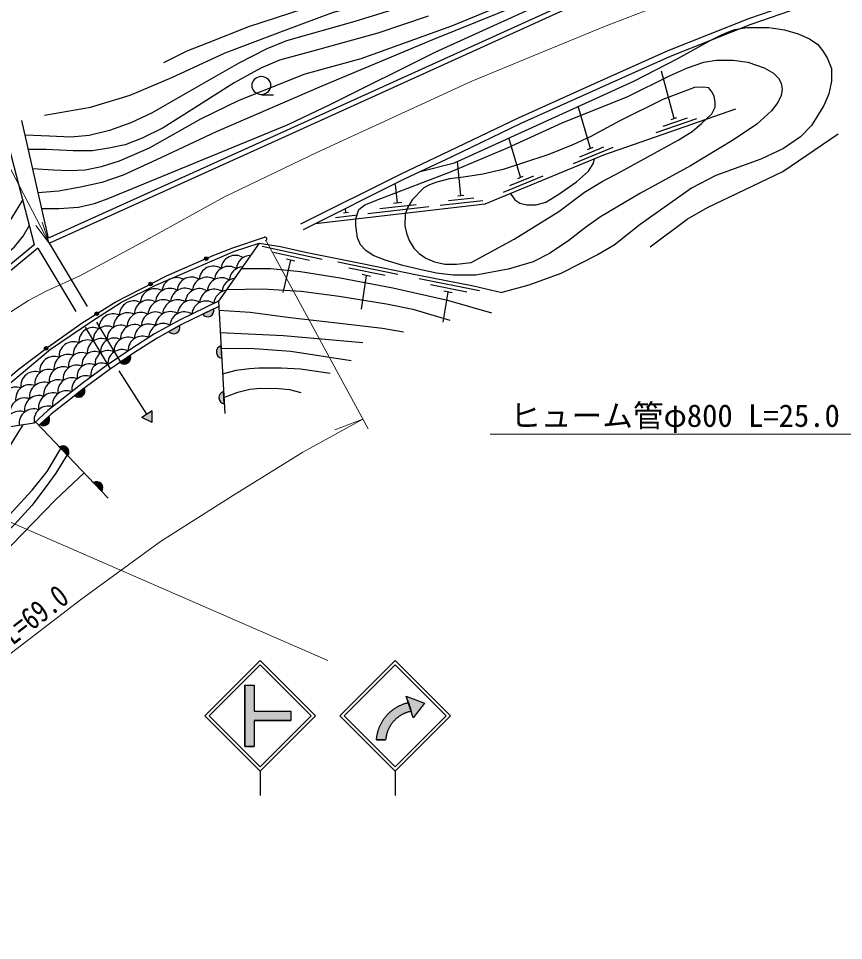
# Model space of a CAD drawing. Units: millimetres at full size, sheet at 1:1000; details may follow other scales. Extents: x 40000 to 680000, y 20000 to 380000.
# Drawn here: x 148835 to 216079, y 242847 to 317960 of the extents above; entities that cross this region are included whole.
import ezdxf
from ezdxf.enums import TextEntityAlignment as Align

# ---------------------------------------------------------------- set-up
doc = ezdxf.new("R2010")
doc.units = ezdxf.units.MM
doc.header["$LTSCALE"] = 1000
doc.linetypes.add('CHAIN', pattern=[18.5, 12, -1.5, 3.5, -1.5])
doc.linetypes.add('DASHED', pattern=[7.5, 6, -1.5])
for name, color, linetype, lineweight in [('M-BGD', 7, 'Continuous', 25), ('M-BMK', 2, 'CHAIN', 13), ('M-STR-HTXT', 7, 'Continuous', 13), ('M-STR-STRC', 7, 'Continuous', 25)]:
    doc.layers.add(name, color=color, linetype=linetype, lineweight=lineweight)
doc.styles.add('ＭＳ ゴシック', font='')
doc.styles.get('ＭＳ ゴシック').set_extended_font_data('MS Gothic')

# ---------------------------------------------------------------- blocks, each defined once
blk = doc.blocks.new('open_arrow')
at = {"color": 0, "linetype": 'Continuous', "lineweight": -2}
blk.add_lwpolyline([(7.5, 1.25), (0, 0), (7.5, -1.25)], dxfattribs=at)

msp = doc.modelspace()

# ---------------------------------------------------------------- hatches: boundary and pattern name
at = {"layer": 'M-BGD'}
for points in [[(164006, 298340, -0.41421), (164083, 298538, -0.41421), (164280, 298461, -1)], [(159466, 296248, -1), (159734, 296384, -0.41421), (159668, 296182, -0.41421)], [(155095, 293830, -1), (155349, 293990, -0.41421), (155302, 293783, -0.41421)], [(164748, 294295, -0.82183), (163855, 293866)], [(161962, 292939, -0.82183), (161099, 292453)], [(150972, 291005, -1), (151211, 291186, -0.41421), (151182, 290976, -0.41421)], [(165398, 290291, -0.82183), (165343, 291280)], [(157947, 290510, -0.82183), (157127, 289954)], [(154203, 287842, -0.82183), (153422, 287233)], [(165604, 286575, -0.82183), (165549, 287565)], [(151306, 285556, -0.82183), (150580, 284881)], [(158891, 285448), (159744, 285046), (159732, 285990)], [(152178, 283060, -0.82183), (152860, 282341)], [(154941, 280147, -0.82183), (155623, 279428)]]:
    msp.add_hatch(color=256, dxfattribs=at).paths.add_polyline_path(points)
at = {"layer": 'M-STR-STRC'}
for points in [[(167287, 258651), (168037, 258651), (168037, 260776), (171037, 260776), (171037, 261526), (168037, 261526), (168037, 263651), (167287, 263651)], [(180838, 261520), (180794, 261510), (180749, 261501), (180706, 261490), (180662, 261478), (180619, 261466), (180575, 261453), (180532, 261440), (180490, 261425), (180447, 261410), (180405, 261394), (180363, 261377), (180321, 261360), (180280, 261342), (180239, 261323), (180198, 261304), (180158, 261283), (180118, 261262), (180078, 261241), (180039, 261218), (180000, 261195), (179962, 261172), (179924, 261147), (179886, 261122), (179849, 261097), (179813, 261070), (179776, 261043), (179741, 261016), (179705, 260988), (179671, 260959), (179636, 260929), (179603, 260899), (179570, 260869), (179537, 260838), (179505, 260806), (179473, 260774), (179442, 260741), (179412, 260707), (179382, 260674), (179353, 260639), (179324, 260604), (179296, 260569), (179269, 260533), (179242, 260497), (179216, 260460), (179191, 260423), (179166, 260385), (179142, 260347), (179118, 260308), (179095, 260269), (179073, 260230), (179052, 260190), (179031, 260150), (179011, 260110), (178992, 260069), (178973, 260028), (178955, 259986), (178938, 259945), (178922, 259903), (178906, 259860), (178891, 259818), (178877, 259775), (178864, 259732), (178851, 259688), (178839, 259645), (178828, 259601), (178817, 259557), (178808, 259513), (178799, 259469), (178791, 259425), (178783, 259380), (178777, 259335), (178771, 259291), (178766, 259246), (178762, 259201), (178762, 259197), (178018, 259198), (178021, 259237), (178026, 259294), (178032, 259352), (178039, 259410), (178047, 259467), (178056, 259525), (178066, 259582), (178077, 259639), (178089, 259696), (178102, 259752), (178116, 259809), (178130, 259865), (178146, 259921), (178163, 259976), (178181, 260032), (178200, 260086), (178220, 260141), (178240, 260195), (178262, 260249), (178284, 260303), (178308, 260356), (178332, 260409), (178358, 260461), (178384, 260513), (178411, 260564), (178439, 260615), (178468, 260665), (178498, 260715), (178528, 260764), (178560, 260813), (178592, 260861), (178626, 260909), (178660, 260956), (178694, 261002), (178730, 261048), (178766, 261093), (178804, 261138), (178842, 261182), (178880, 261225), (178920, 261268), (178960, 261310), (179001, 261351), (179043, 261391), (179085, 261431), (179128, 261470), (179172, 261508), (179216, 261545), (179261, 261582), (179307, 261618), (179353, 261653), (179400, 261687), (179448, 261721), (179496, 261753), (179545, 261785), (179594, 261816), (179643, 261846), (179694, 261875), (179744, 261903), (179796, 261931), (179847, 261957), (179899, 261983), (179952, 262007), (180005, 262031), (180058, 262054), (180112, 262076), (180166, 262097), (180221, 262117), (180276, 262136), (180331, 262154), (180386, 262171), (180442, 262187), (180498, 262202), (180554, 262216), (180611, 262229), (180445, 262749), (181915, 262185), (181003, 261000)], [(180611, 262229), (180554, 262216), (180498, 262202), (180442, 262187), (180386, 262171), (180331, 262154), (180276, 262136), (180221, 262117), (180166, 262097), (180112, 262076), (180058, 262054), (180005, 262031), (179952, 262007), (179899, 261983), (179847, 261957), (179796, 261931), (179744, 261903), (179694, 261875), (179643, 261846), (179594, 261816), (179545, 261785), (179496, 261753), (179448, 261721), (179400, 261687), (179353, 261653), (179307, 261618), (179261, 261582), (179216, 261545), (179172, 261508), (179128, 261470), (179085, 261431), (179043, 261391), (179001, 261351), (178960, 261310), (178920, 261268), (178880, 261225), (178842, 261182), (178804, 261138), (178766, 261093), (178730, 261048), (178694, 261002), (178660, 260956), (178626, 260909), (178592, 260861), (178560, 260813), (178528, 260764), (178498, 260715), (178468, 260665), (178439, 260615), (178411, 260564), (178384, 260513), (178358, 260461), (178332, 260409), (178308, 260356), (178284, 260303), (178262, 260249), (178240, 260195), (178220, 260141), (178200, 260086), (178181, 260032), (178163, 259976), (178146, 259921), (178130, 259865), (178116, 259809), (178102, 259752), (178089, 259696), (178077, 259639), (178066, 259582), (178056, 259525), (178047, 259467), (178039, 259410), (178032, 259352), (178026, 259294), (178021, 259237), (178018, 259198), (178762, 259197), (178766, 259246), (178771, 259291), (178777, 259335), (178783, 259380), (178791, 259425), (178799, 259469), (178808, 259513), (178817, 259557), (178828, 259601), (178839, 259645), (178851, 259688), (178864, 259732), (178877, 259775), (178891, 259818), (178906, 259860), (178922, 259903), (178938, 259945), (178955, 259986), (178973, 260028), (178992, 260069), (179011, 260110), (179031, 260150), (179052, 260190), (179073, 260230), (179095, 260269), (179118, 260308), (179142, 260347), (179166, 260385), (179191, 260423), (179216, 260460), (179242, 260497), (179269, 260533), (179296, 260569), (179324, 260604), (179353, 260639), (179382, 260674), (179412, 260707), (179442, 260741), (179473, 260774), (179505, 260806), (179537, 260838), (179570, 260869), (179603, 260899), (179636, 260929), (179671, 260959), (179705, 260988), (179741, 261016), (179776, 261043), (179813, 261070), (179849, 261097), (179886, 261122), (179924, 261147), (179962, 261172), (180000, 261195), (180039, 261218), (180078, 261241), (180118, 261262), (180158, 261283), (180198, 261304), (180239, 261323), (180280, 261342), (180321, 261360), (180363, 261377), (180405, 261394), (180447, 261410), (180490, 261425), (180532, 261440), (180575, 261453), (180619, 261466), (180662, 261478), (180706, 261490), (180749, 261501), (180794, 261510), (180838, 261520)]]:
    msp.add_hatch(color=256, dxfattribs=at).paths.add_polyline_path(points)

# ---------------------------------------------------------------- linework, layer by layer
at = {"layer": 'M-BGD'}
for p, q in [((202265, 309802), (201236, 313664)), ((168630, 311748), (169630, 311748)), ((195446, 307369), (194456, 310805)), ((149092, 309648), (151264, 300049)), ((200811, 308658), (204115, 309813)), ((201373, 309172), (203355, 309865)), ((202034, 309721), (202496, 309883)), ((150145, 299516), (147574, 309453)), ((189751, 305020), (188804, 308226)), ((194057, 306147), (197293, 307482)), ((194590, 306691), (196531, 307492)), ((195220, 307276), (195673, 307462)), ((184882, 303537), (184626, 306324)), ((188362, 303798), (191597, 305132)), ((188894, 304342), (190836, 305143)), ((189524, 304926), (189977, 305113)), ((179735, 302943), (179563, 304433)), ((184639, 303509), (185126, 303565)), ((178280, 302473), (181260, 302817)), ((179388, 302903), (180083, 302983)), ((183213, 302740), (186690, 303141)), ((183874, 303118), (185960, 303359)), ((174666, 301754), (176454, 301961)), ((175317, 302131), (175735, 302179)), ((175526, 302155), (175488, 302483)), ((177321, 302060), (182288, 302633)), ((150145, 299516), (150102, 299495)), ((173583, 298312), (168702, 299395)), ((172542, 298236), (169613, 298885)), ((171013, 298268), (170374, 295644)), ((171354, 298192), (170671, 298343)), ((179752, 297106), (174855, 298114)), ((178712, 297014), (175774, 297618)), ((177183, 297022), (176756, 294267)), ((177525, 296952), (176840, 297093)), ((186407, 295770), (181503, 296747)), ((185367, 295671), (182425, 296258)), ((183838, 295670), (183423, 293220)), ((184181, 295602), (183495, 295738)), ((165140, 294927), (165648, 285788)), ((164748, 294295), (163855, 293866)), ((161962, 292939), (161099, 292453)), ((165398, 290291), (165343, 291280)), ((157947, 290510), (157127, 289954)), ((159311, 285719), (157038, 289250)), ((154203, 287842), (153422, 287233)), ((165604, 286575), (165549, 287565)), ((151306, 285556), (150580, 284881)), ((159732, 285990), (158891, 285448)), ((159744, 285046), (158891, 285448)), ((159744, 285046), (159732, 285990)), ((150237, 285107), (156147, 278876)), ((152178, 283060), (152860, 282341)), ((154941, 280147), (155623, 279428))]:
    msp.add_line(p, q, dxfattribs=at)
at = {"layer": 'M-BGD', "linetype": 'DASHED'}
for p, q in [((150417, 299237), (156322, 289407)), ((151340, 299642), (157150, 289969))]:
    msp.add_line(p, q, dxfattribs=at)
at = {"layer": 'M-BGD'}
for points in [[(212553, 341301), (206147, 334899), (202172, 331085), (198605, 328470), (195274, 326226), (190355, 322911), (188425, 321884), (185403, 320575), (176257, 317714), (170683, 316125), (169088, 315477), (166806, 314330), (162423, 311824), (159721, 310265), (157993, 309453), (156252, 308844), (154606, 308432), (153099, 308294), (151379, 308374), (149361, 308461)], [(149975, 305747), (151700, 305615), (153030, 305580), (154282, 305631), (155593, 305911), (157075, 306371), (159518, 307418), (163694, 309772), (166811, 311296), (172197, 313451), (176758, 314690), (184142, 317360), (187531, 318749), (190092, 320029), (195102, 322597), (198680, 324749), (200836, 326157), (207115, 330183), (210036, 332305), (214319, 335825), (217238, 338827), (219215, 341231)], [(222104, 341107), (219035, 337611), (215842, 334447), (214048, 332769), (211140, 330529), (209519, 329578), (205176, 327187), (201630, 325236), (195711, 322128), (189711, 319092), (182576, 316223), (173572, 312444), (164937, 308735), (160090, 306434), (157382, 305184), (155620, 304600), (153893, 304205), (152123, 303896), (150427, 303748)], [(150715, 302475), (152140, 302472), (153741, 302580), (155037, 302885), (156146, 303287), (170823, 309328), (174305, 310978), (182864, 315249), (193737, 320221), (199795, 322756), (205191, 325252), (209486, 327552), (212565, 329436), (214898, 331068), (217262, 333060), (221810, 337378), (225325, 341019)], [(150971, 310079), (154713, 310736), (157951, 311721), (161329, 313163), (165678, 315149), (170567, 317018), (174510, 318460), (180388, 320027), (184247, 321225), (187840, 322692), (190026, 323742), (191985, 324948), (196533, 327879), (198876, 329637), (202830, 333280), (205818, 336380), (208062, 338941)], [(226733, 334281), (203720, 323832), (170968, 308961), (151383, 300106), (151264, 300049)], [(227471, 333915), (203883, 323467), (171133, 308596), (151551, 299743), (151340, 299642)], [(160696, 314382), (162596, 315326), (164314, 316008), (167614, 317293), (175390, 319860), (184537, 322179), (187377, 323085), (188895, 323670), (190087, 324277), (192265, 325716), (196037, 328597), (199168, 331428), (201694, 334011)], [(171842, 301219), (180078, 305336), (183958, 307168), (189586, 309870), (196019, 312774), (201790, 315344), (208363, 317956), (213110, 319610), (216088, 320510), (218703, 321142), (220723, 321642), (224362, 322404), (228279, 323114), (230413, 323503), (231521, 323614), (233041, 323614), (234987, 323619), (237514, 323539), (240915, 323314), (243856, 322968), (249069, 322171), (259833, 319996), (265147, 318681), (270547, 317184)], [(172065, 300772), (180297, 304886), (184173, 306717), (189797, 309417), (196223, 312318), (201985, 314883), (208538, 317487), (213264, 319134), (216219, 320027), (218822, 320656), (220834, 321155), (224458, 321913), (228368, 322623), (230483, 323007), (231546, 323114), (233041, 323114), (234980, 323119), (237490, 323040), (240869, 322816), (243789, 322472), (248981, 321678), (259724, 319508), (265020, 318198), (270413, 316702)], [(182221, 318135), (178113, 316771), (172708, 315275), (170120, 314554), (168581, 313913), (166421, 312708), (163210, 310686), (160624, 309051), (158911, 308199), (157536, 307659), (156194, 307389), (154872, 307189), (153298, 307189), (151063, 307291), (149625, 307291)], [(181573, 305489), (184375, 306200), (198977, 312861), (202576, 314711), (205261, 316185), (206136, 316638), (206639, 316847), (207223, 317071), (208202, 317218), (209992, 317219), (211256, 317038), (212392, 316711), (213315, 316298), (213977, 315841), (214370, 315343), (214745, 314753), (215085, 313876), (215085, 312841), (214888, 311809), (214479, 310870), (213461, 309239), (212563, 308314), (211193, 307369), (209329, 306486), (205680, 305166), (203687, 304144), (199512, 301169), (197389, 299498), (196069, 298733), (193046, 297183), (190436, 296235), (188243, 295647)], [(173054, 301266), (186877, 302861), (196555, 306853), (207290, 310605)], [(200330, 299346), (203327, 301605), (204995, 302556), (211142, 305503), (215639, 308550)], [(188943, 303713), (189279, 303177), (189697, 302912), (190268, 302772), (191023, 302772), (191826, 303004), (192878, 303647), (194324, 304644), (195279, 305515), (195701, 306168), (195789, 306537)], [(149192, 303202), (148284, 301752), (147371, 300376), (146319, 299115), (145128, 297788), (143000, 295730), (136900, 290107)], [(137530, 289447), (139419, 290992), (143206, 294342), (145717, 296733), (147272, 298300), (148515, 299369), (149217, 300223), (149733, 301111)], [(114973, 256601), (118244, 260266), (123624, 265183), (128213, 269512), (132872, 274324), (139444, 280744), (141027, 282464), (145124, 286256), (148891, 289426), (151218, 291192), (154024, 293156), (156729, 294857), (160913, 296983), (164747, 298666), (166308, 299272), (168880, 300132)], [(168457, 299654), (165140, 294927), (162003, 293421), (159934, 292257), (157983, 291018), (155985, 289662), (154139, 288299), (151233, 286034), (150123, 285002), (143440, 283966)], [(150102, 299495), (146625, 296649)], [(150417, 299237), (146881, 296342)], [(147691, 287867), (151436, 291007), (154810, 293301), (157236, 294849), (160020, 296224), (166451, 298998), (168457, 299654)], [(168457, 299654), (170194, 299371), (172221, 298921), (176841, 298011), (181327, 297088), (185915, 296174), (188243, 295647)], [(167014, 297598), (169383, 297599), (171822, 297354), (175066, 296836), (179354, 296025), (183803, 295007), (187391, 293981)], [(165819, 295894), (168726, 295927), (171871, 295749), (174973, 295347), (178830, 294720), (180968, 294279), (183991, 293372)], [(165164, 294494), (162188, 293066), (160139, 291914), (158203, 290684), (156216, 289335), (154380, 287980), (151493, 285730), (150512, 284817)], [(165180, 294200), (167707, 294042), (170983, 293598), (174770, 293161), (178514, 292726), (180223, 292431)], [(165282, 292367), (170431, 292136), (176892, 291550)], [(165353, 291101), (168059, 291085), (171037, 290856), (175954, 290100)], [(165468, 289020), (166578, 289302), (167678, 289440), (168414, 289502), (170248, 289502), (171832, 289417), (174237, 289059)], [(165577, 287070), (166716, 287514), (167691, 287766), (168551, 287832), (170061, 287825), (170921, 287722), (171852, 287491)], [(149186, 284856), (145500, 278970), (143258, 275623), (141743, 273819), (139851, 271693), (136985, 269044), (132002, 264528), (129651, 262089), (126688, 258777), (124489, 255924), (122825, 253602), (120047, 249079), (117721, 245026), (116651, 242847)], [(120224, 246275), (124872, 252783), (129311, 259258), (131959, 262247), (135294, 265623), (139657, 269669), (143191, 272701), (146026, 275331), (147778, 277164), (149962, 279538), (151164, 281057), (152297, 282935)], [(152799, 282406), (151880, 280914), (151082, 279834), (149919, 278282), (148507, 276729), (144886, 273209), (140296, 269013), (137429, 266389), (135602, 264368), (133661, 262158), (130166, 258122), (127750, 255165), (126885, 253937), (126030, 252477), (125683, 251708)], [(134712, 260430), (137242, 262994), (139949, 265899), (142080, 268245), (144825, 271329), (147388, 274147), (151849, 278743), (154178, 280952)]]:
    msp.add_lwpolyline(points, dxfattribs=at)
for points in [[(176320, 301643), (176568, 302406), (177075, 302771), (178367, 303296), (184052, 305460), (188695, 307430), (193158, 309455), (198505, 311596), (201889, 313274), (203373, 313947), (204688, 314406), (205699, 314571), (207074, 314571), (208273, 314395), (209600, 313936), (210358, 313497), (210773, 313082), (210989, 312692), (211072, 312209), (211004, 311675), (210731, 311111), (210207, 310440), (209022, 309350), (207116, 308078), (203602, 305960), (199533, 303737), (196268, 301800), (195039, 300940), (193699, 299878), (192122, 298816), (190772, 298141), (188735, 297528), (186099, 297040), (184265, 297056), (182898, 297203), (181643, 297484), (180169, 297826), (178710, 298262), (177736, 298639), (177142, 299045), (176718, 299521), (176477, 300086), (176333, 301081)], [(180679, 299884), (181049, 299257), (181502, 298817), (182038, 298424), (182730, 298139), (183587, 297942), (184540, 297942), (185733, 298092), (187046, 298781), (189235, 299989), (192884, 302230), (194980, 303803), (196405, 304681), (197901, 305453), (200132, 306689), (202598, 308047), (203734, 308754), (204506, 309405), (205337, 310190), (205604, 310720), (205604, 311118), (205523, 311620), (205357, 311979), (205087, 312316), (204634, 312375), (203932, 312342), (201339, 311367), (197801, 309590), (195486, 308353), (194074, 307695), (192058, 306869), (189925, 306175), (188334, 305647), (186693, 305275), (185107, 305041), (183972, 304901), (182931, 304612), (182347, 304416), (181875, 304157), (180912, 303192), (180529, 302534), (180342, 302001), (180333, 301075), (180462, 300469)]]:
    msp.add_lwpolyline(points, close=True, dxfattribs=at)
for centre, radius in [((168630, 312498), 750), ((164143, 298400), 150), ((159600, 296316), 150), ((155222, 293910), 150), ((151091, 291096), 150)]:
    msp.add_circle(centre, radius, dxfattribs=at)
for centre, radius, start, end in [((168928, 299989), 150, 288.46964, 108.46964), ((166511, 297505), 1160, 56.78449, 175.81411), ((167761, 297492), 1160, 90.36828, 175.81411), ((164713, 296622), 1160, 56.4872, 175.83922), ((165968, 296605), 1160, 56.78449, 175.81411), ((167174, 296565), 1160, 93.58142, 175.81411), ((161699, 295687), 1160, 57.98384, 177.01346), ((162928, 295731), 1160, 57.23505, 176.26467), ((164175, 295719), 1160, 56.78449, 175.81411), ((165381, 295679), 1160, 56.78449, 175.81411), ((166580, 295629), 1160, 96.86916, 175.81411), ((161165, 294816), 1160, 58.56479, 177.59441), ((162395, 294825), 1160, 57.54966, 176.57928), ((163588, 294792), 1160, 56.78449, 175.81411), ((159937, 294786), 1160, 59.64436, 178.67398), ((164782, 294719), 1184, 57.21829, 174.95846), ((165925, 294668), 1160, 97.94162, 176.04669), ((158227, 293791), 1160, 61.71652, 180.74614), ((159434, 293854), 1160, 60.54246, 179.57208), ((160647, 293788), 1253, 61.90693, 176.01444), ((161819, 293790), 1248, 60.59332, 174.99555), ((162972, 293851), 1160, 57.01707, 176.04669), ((164121, 293784), 1160, 56.13014, 175.15976), ((156553, 292735), 1160, 63.75021, 182.77983), ((157743, 292831), 1160, 62.75029, 181.77991), ((158847, 292853), 1160, 61.77056, 180.80018), ((160006, 292888), 1160, 60.60762, 179.63724), ((161224, 292855), 1229, 61.18527, 176.52047), ((162347, 292902), 1158, 57.80026, 176.94312), ((164259, 294169), 505, 216.81586, 14.47405), ((157171, 291873), 1094, 61.82726, 184.80239), ((158318, 291843), 1177, 63.38294, 181.46483), ((159451, 291906), 1160, 61.92544, 180.95506), ((160623, 291944), 1167, 60.8804, 179.54555), ((154913, 291623), 1160, 65.51644, 184.54606), ((156086, 291747), 1160, 64.66154, 183.69116), ((161483, 292781), 505, 220.51723, 18.17542), ((153305, 290462), 1160, 67.09622, 186.12584), ((154462, 290609), 1160, 66.31254, 185.34217), ((155599, 290725), 1160, 65.48616, 184.51578), ((156642, 290818), 1113, 63.32043, 185.13), ((157780, 290844), 1160, 63.89271, 182.92233), ((158931, 290916), 1162, 63.17728, 182.1107), ((153980, 289664), 1074, 64.50003, 188.71841), ((155057, 289786), 1047, 62.96947, 188.95592), ((156131, 289868), 1040, 61.87061, 188.34066), ((157273, 289825), 1160, 64.65699, 183.68661), ((165468, 290791), 505, 104.354, 262.01219), ((151722, 289281), 1140, 67.87488, 188.04948), ((152866, 289449), 1141, 67.29438, 187.42732), ((157482, 290313), 505, 225.3427, 23.00089), ((150182, 288036), 1160, 69.29221, 188.32183), ((151320, 288217), 1160, 69.04194, 188.07156), ((152493, 288422), 1160, 68.50807, 187.53769), ((153574, 288621), 1098, 65.87456, 188.62562), ((154638, 288802), 1026, 63.10979, 190.54684), ((155633, 288992), 899, 57.56254, 194.8752), ((152085, 287328), 1199, 70.29175, 187.22258), ((153197, 287540), 1158, 68.0599, 187.2176), ((154324, 287703), 1146, 67.40952, 187.27733), ((148642, 286696), 1236, 71.50512, 186.45877), ((149765, 286967), 1160, 69.54184, 188.57146), ((150949, 287115), 1220, 71.16679, 186.96865), ((153752, 287615), 505, 229.10249, 26.76068), ((149351, 285851), 1195, 70.47214, 187.61331), ((150501, 286063), 1183, 70.48182, 188.26816), ((151665, 286256), 1201, 71.44205, 188.25696), ((152761, 286479), 1160, 68.41677, 187.44639), ((165675, 287076), 505, 104.354, 262.01219), ((151255, 285231), 1154, 72.05444, 191.44075), ((148920, 284797), 1170, 69.45134, 187.94678), ((150072, 284973), 1182, 69.97746, 187.8135), ((150876, 285290), 505, 234.12254, 31.78073), ((152448, 282634), 505, 324.65196, 122.31015), ((155211, 279720), 505, 324.65196, 122.31015)]:
    msp.add_arc(centre, radius, start, end, dxfattribs=at)
at = {"layer": 'M-BMK'}
msp.add_lwpolyline([(108903, 254128), (116259, 261329), (123110, 268970), (127701, 274039), (133978, 280885), (136577, 283786), (142575, 289422), (146335, 292680), (148210, 294073), (149660, 294976), (151151, 295774), (153887, 297020), (159198, 299871), (165567, 303406), (173213, 307072), (178995, 309737), (185796, 312840), (191235, 315103), (196583, 317294), (202546, 319609), (209194, 322053), (212905, 323341), (218790, 325125)], dxfattribs=at)
at = {"layer": 'M-STR-HTXT'}
for p, q in [((169058, 299804), (177329, 284540)), ((174617, 284441), (176913, 285308)), ((139444, 280744), (174038, 265652))]:
    msp.add_line(p, q, dxfattribs=at)
for points in [[(151340, 299642), (139199, 322951), (108799, 322951)], [(227413, 317783), (217678, 284090), (187277, 284090)], [(126428, 246014), (127267, 246791), (132441, 252319), (138800, 258338), (144062, 262914), (147927, 266003), (153882, 270590), (160422, 275340), (166275, 279083), (172011, 282625), (176913, 285308)]]:
    msp.add_lwpolyline(points, dxfattribs=at)
at = {"layer": 'M-STR-STRC'}
for p, q in [((164038, 261152), (168538, 265652)), ((164392, 261152), (168538, 265298)), ((173038, 261151), (168538, 265652)), ((172685, 261151), (168538, 265298)), ((175038, 261151), (179538, 265651)), ((175392, 261151), (179538, 265298)), ((184039, 261151), (179538, 265651)), ((183685, 261151), (179538, 265298)), ((167287, 263651), (168037, 263651)), ((167287, 263651), (167287, 258651)), ((168037, 263651), (168037, 261526)), ((181003, 261000), (180445, 262749)), ((180445, 262749), (181915, 262185)), ((181915, 262185), (181003, 261000)), ((168037, 261526), (171037, 261526)), ((171037, 261526), (171037, 260776)), ((164038, 261152), (168538, 256651)), ((164392, 261152), (168538, 257005)), ((168037, 260776), (171037, 260776)), ((168037, 260776), (168037, 258651)), ((168538, 257005), (172685, 261151)), ((168538, 256651), (173038, 261151)), ((175038, 261151), (179538, 256651)), ((175392, 261151), (179538, 257004)), ((179538, 257004), (183685, 261151)), ((179539, 256651), (184039, 261151)), ((178018, 259198), (178762, 259197)), ((167287, 258651), (168037, 258651)), ((168538, 256651), (168538, 254652)), ((179538, 256651), (179538, 254651))]:
    msp.add_line(p, q, dxfattribs=at)
for points in [[(167287, 263651), (168037, 263651), (168037, 261526), (171037, 261526), (171037, 260776), (168037, 260776), (168037, 258651), (167287, 258651)], [(180611, 262229), (180838, 261520), (180838, 261520), (180794, 261510), (180749, 261501), (180706, 261490), (180662, 261478), (180619, 261466), (180575, 261453), (180532, 261440), (180490, 261425), (180447, 261410), (180405, 261394), (180363, 261377), (180321, 261360), (180280, 261342), (180239, 261323), (180198, 261304), (180158, 261283), (180118, 261262), (180078, 261241), (180039, 261218), (180000, 261195), (179962, 261172), (179924, 261147), (179886, 261122), (179849, 261097), (179813, 261070), (179776, 261043), (179741, 261016), (179705, 260988), (179671, 260959), (179636, 260929), (179603, 260899), (179570, 260869), (179537, 260838), (179505, 260806), (179473, 260774), (179442, 260741), (179412, 260707), (179382, 260674), (179353, 260639), (179324, 260604), (179296, 260569), (179269, 260533), (179242, 260497), (179216, 260460), (179191, 260423), (179166, 260385), (179142, 260347), (179118, 260308), (179095, 260269), (179073, 260230), (179052, 260190), (179031, 260150), (179011, 260110), (178992, 260069), (178973, 260028), (178955, 259986), (178938, 259945), (178922, 259903), (178906, 259860), (178891, 259818), (178877, 259775), (178864, 259732), (178851, 259688), (178839, 259645), (178828, 259601), (178817, 259557), (178808, 259513), (178799, 259469), (178791, 259425), (178783, 259380), (178777, 259335), (178771, 259291), (178766, 259246), (178762, 259201), (178762, 259197), (178762, 259197), (178018, 259198), (178018, 259198), (178021, 259237), (178026, 259294), (178032, 259352), (178039, 259410), (178047, 259467), (178056, 259525), (178066, 259582), (178077, 259639), (178089, 259696), (178102, 259752), (178116, 259809), (178130, 259865), (178146, 259921), (178163, 259976), (178181, 260032), (178200, 260086), (178220, 260141), (178240, 260195), (178262, 260249), (178284, 260303), (178308, 260356), (178332, 260409), (178358, 260461), (178384, 260513), (178411, 260564), (178439, 260615), (178468, 260665), (178498, 260715), (178528, 260764), (178560, 260813), (178592, 260861), (178626, 260909), (178660, 260956), (178694, 261002), (178730, 261048), (178766, 261093), (178804, 261138), (178842, 261182), (178880, 261225), (178920, 261268), (178960, 261310), (179001, 261351), (179043, 261391), (179085, 261431), (179128, 261470), (179172, 261508), (179216, 261545), (179261, 261582), (179307, 261618), (179353, 261653), (179400, 261687), (179448, 261721), (179496, 261753), (179545, 261785), (179594, 261816), (179643, 261846), (179694, 261875), (179744, 261903), (179796, 261931), (179847, 261957), (179899, 261983), (179952, 262007), (180005, 262031), (180058, 262054), (180112, 262076), (180166, 262097), (180221, 262117), (180276, 262136), (180331, 262154), (180386, 262171), (180442, 262187), (180498, 262202), (180554, 262216)], [(180445, 262749), (181915, 262185), (181003, 261000)], [(180445, 262749), (181915, 262185), (181003, 261000)], [(180611, 262229), (180445, 262749), (181915, 262185), (181003, 261000), (180838, 261520)]]:
    msp.add_lwpolyline(points, close=True, dxfattribs=at)

# ---------------------------------------------------------------- block references
at = {"layer": 'M-STR-HTXT', "xscale": 240, "yscale": 240, "rotation": 117.5}
msp.add_blockref('open_arrow', (151340, 299642), dxfattribs=at)

# ---------------------------------------------------------------- texts
at = {"layer": 'M-STR-HTXT', "style": 'ＭＳ ゴシック'}
msp.add_text('ヒューム管φ800 L=25.0', height=1833, dxfattribs=at).set_placement((215777, 284140), align=Align.BOTTOM_RIGHT)
at = {"layer": 'M-STR-HTXT', "style": 'ＭＳ ゴシック', "width": 0.8}
msp.add_text('ガードレール\u3000L=69.0', height=1833, rotation=37.608, dxfattribs=at).set_placement((145516, 263960), align=Align.BOTTOM_CENTER)

doc.saveas('drawing.dxf')
